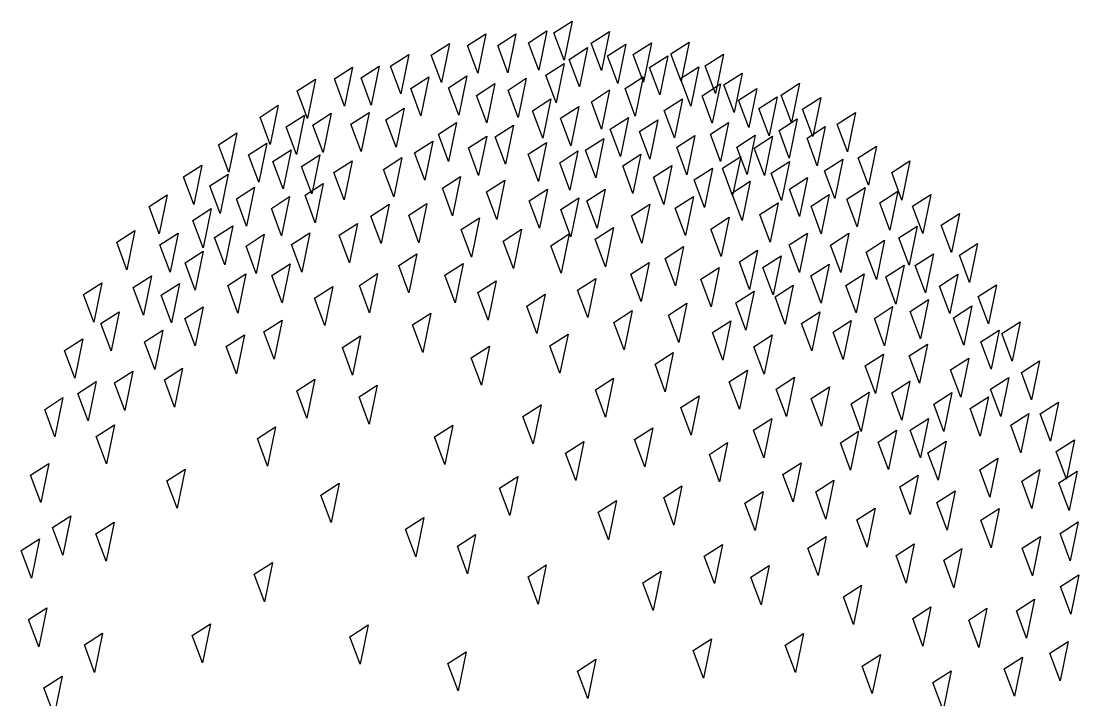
# Model space of a CAD drawing. Header units: inches. Extents: x -7543 to -822, y 102837 to 190349.
# Drawn here: x -837.375953 to -837.371227, y 102837.030159 to 102837.033191 of the extents above; entities that cross this region are included whole.
import ezdxf

# ---------------------------------------------------------------- set-up
doc = ezdxf.new("R2010")
doc.units = ezdxf.units.IN
doc.header["$MEASUREMENT"] = 0
doc.layers.add('BİTKİ', color=96, linetype='Continuous', lineweight=25)

msp = doc.modelspace()

# ---------------------------------------------------------------- linework, layer by layer
at = {"layer": 'BİTKİ', "color": 222}
for p, q in [((-837.3735729936465, 102837.0331390406), (-837.373491457792, 102837.0331914732)), ((-837.3733592812816, 102837.032708988), (-837.3734049788095, 102837.0328316235)), ((-837.3730796296543, 102837.0327925215), (-837.3729980937999, 102837.032844954)), ((-837.3729980937999, 102837.032844954), (-837.3730339321264, 102837.032669886)), ((-837.3726571104962, 102837.0328015794), (-837.3725755746418, 102837.0328540119)), ((-837.3735429167397, 102837.0327572472), (-837.3734613808851, 102837.0328096798)), ((-837.3734613808851, 102837.0328096798), (-837.3734972192117, 102837.0326346117)), ((-837.3730339321264, 102837.032669886), (-837.3730796296543, 102837.0327925215)), ((-837.374007193151, 102837.0327388467), (-837.3740430314762, 102837.0325637786)), ((-837.3734972192117, 102837.0326346117), (-837.3735429167397, 102837.0327572472)), ((-837.3733208721087, 102837.032709019), (-837.3732393362543, 102837.0327614515)), ((-837.3732393362543, 102837.0327614515), (-837.3732751745794, 102837.0325863835)), ((-837.3731894658289, 102837.032698013), (-837.373107929976, 102837.0327504455)), ((-837.373107929976, 102837.0327504455), (-837.373143768301, 102837.0325753775)), ((-837.373752692331, 102837.0327274078), (-837.373788530656, 102837.0325523397)), ((-837.3732751745794, 102837.0325863835), (-837.3733208721087, 102837.032709019)), ((-837.3741138627827, 102837.0326559253), (-837.3741497011092, 102837.0324808573)), ((-837.3740430314762, 102837.0325637786), (-837.3740887290055, 102837.0326864141)), ((-837.3738728188944, 102837.0326772197), (-837.3739086572194, 102837.0325021517)), ((-837.373788530656, 102837.0325523397), (-837.3738342281839, 102837.0326749752)), ((-837.3736058504671, 102837.0326499212), (-837.3736416887923, 102837.0324748532)), ((-837.3734307082832, 102837.0326145106), (-837.3733491724288, 102837.0326669431)), ((-837.3733491724288, 102837.0326669431), (-837.3733850107553, 102837.0324918751)), ((-837.3730238232737, 102837.032627841), (-837.3729422874208, 102837.0326802736)), ((-837.3729422874208, 102837.0326802736), (-837.3729781257458, 102837.0325052055)), ((-837.3728277202085, 102837.0325637222), (-837.3728734177379, 102837.0326863577)), ((-837.3727546776297, 102837.0326290033), (-837.3726731417753, 102837.0326814358)), ((-837.3741497011092, 102837.0324808573), (-837.3741953986371, 102837.0326034928)), ((-837.3739086572194, 102837.0325021517), (-837.3739543547488, 102837.0326247872)), ((-837.3734651431246, 102837.0326114685), (-837.3735009814498, 102837.0324364004)), ((-837.3733850107553, 102837.0324918751), (-837.3734307082832, 102837.0326145106)), ((-837.373265065728, 102837.0325443386), (-837.3731835298736, 102837.0325967711)), ((-837.3731835298736, 102837.0325967711), (-837.3732193682001, 102837.0324217031)), ((-837.3729781257458, 102837.0325052055), (-837.3730238232737, 102837.032627841)), ((-837.3727089801018, 102837.0325063678), (-837.3727546776297, 102837.0326290033)), ((-837.3747819958572, 102837.0324419599), (-837.3748276933866, 102837.0325645954)), ((-837.3742518007143, 102837.0325815491), (-837.3742876390394, 102837.032406481)), ((-837.3735009814498, 102837.0324364004), (-837.3735466789791, 102837.032559036)), ((-837.3728196561976, 102837.0325346885), (-837.3727381203432, 102837.0325871211)), ((-837.3746537561217, 102837.0324193668), (-837.3746994536497, 102837.0325420023)), ((-837.3745098822363, 102837.0323925012), (-837.3745555797642, 102837.0325151367)), ((-837.3732193682001, 102837.0324217031), (-837.373265065728, 102837.0325443386)), ((-837.3731275249285, 102837.0324942987), (-837.3730459890741, 102837.0325467313)), ((-837.3730459890741, 102837.0325467313), (-837.3730818274005, 102837.0323716632)), ((-837.3729460496587, 102837.0324820623), (-837.3728645138043, 102837.0325344948)), ((-837.3728645138043, 102837.0325344948), (-837.3729003521307, 102837.0323594268)), ((-837.3727739586684, 102837.032412053), (-837.3728196561976, 102837.0325346885)), ((-837.3746842166316, 102837.0324133137), (-837.3746026807772, 102837.0324657462)), ((-837.3746026807772, 102837.0324657462), (-837.3746385191023, 102837.0322906782)), ((-837.3740707225751, 102837.0324448965), (-837.3739891867207, 102837.032497329)), ((-837.3739891867207, 102837.032497329), (-837.3740250250457, 102837.032322261)), ((-837.3738736131554, 102837.0324283875), (-837.3737920773024, 102837.03248082)), ((-837.3729003521307, 102837.0323594268), (-837.3729460496587, 102837.0324820623)), ((-837.3727772405606, 102837.0324234774), (-837.3726957047062, 102837.0324759099)), ((-837.3726957047062, 102837.0324759099), (-837.3727315430327, 102837.0323008419)), ((-837.3748346221688, 102837.032354797), (-837.3747530863144, 102837.0324072295)), ((-837.3747530863144, 102837.0324072295), (-837.3747889246395, 102837.0322321615)), ((-837.3746385191023, 102837.0322906782), (-837.3746842166316, 102837.0324133137)), ((-837.3740250250457, 102837.032322261), (-837.3740707225751, 102837.0324448965)), ((-837.3738279156275, 102837.032305752), (-837.3738736131554, 102837.0324283875)), ((-837.373682836823, 102837.0323887043), (-837.3736013009686, 102837.0324411368)), ((-837.3736013009686, 102837.0324411368), (-837.3736371392936, 102837.0322660688)), ((-837.3734251694585, 102837.0323888525), (-837.3733436336056, 102837.0324412851)), ((-837.373030950622, 102837.0323558346), (-837.3729494147676, 102837.0324082671)), ((-837.3729494147676, 102837.0324082671), (-837.3729852530927, 102837.0322331991)), ((-837.3727315430327, 102837.0323008419), (-837.3727772405606, 102837.0324234774)), ((-837.3743903343395, 102837.0323205486), (-837.3743087984866, 102837.0323729811)), ((-837.3743087984866, 102837.0323729811), (-837.3743446368117, 102837.0321979131)), ((-837.3742213266769, 102837.0323241718), (-837.3741397908225, 102837.0323766043)), ((-837.3741397908225, 102837.0323766043), (-837.3741756291475, 102837.0322015363)), ((-837.3736371392936, 102837.0322660688), (-837.373682836823, 102837.0323887043)), ((-837.3735421294805, 102837.0323502516), (-837.3734605936261, 102837.0324026841)), ((-837.3734605936261, 102837.0324026841), (-837.3734964319511, 102837.0322276161)), ((-837.3733794719307, 102837.032266217), (-837.3734251694585, 102837.0323888525)), ((-837.3732250920633, 102837.0323217226), (-837.3731435562089, 102837.0323741551)), ((-837.3731435562089, 102837.0323741551), (-837.373179394534, 102837.0321990871)), ((-837.3747889246395, 102837.0322321615), (-837.3748346221688, 102837.032354797)), ((-837.3741756291475, 102837.0322015363), (-837.3742213266769, 102837.0323241718)), ((-837.3739868144389, 102837.0322600839), (-837.3739052785845, 102837.0323125164)), ((-837.3734964319511, 102837.0322276161), (-837.3735421294805, 102837.0323502516)), ((-837.373179394534, 102837.0321990871), (-837.3732250920633, 102837.0323217226)), ((-837.3729852530927, 102837.0322331991), (-837.373030950622, 102837.0323558346)), ((-837.3745314388141, 102837.0322345852), (-837.3744499029597, 102837.0322870177)), ((-837.3744499029597, 102837.0322870177), (-837.3744857412847, 102837.0321119497)), ((-837.3733881637708, 102837.0322168575), (-837.3733066279163, 102837.0322692901)), ((-837.3746628450924, 102837.0322455912), (-837.3746986834175, 102837.0320705231)), ((-837.3744857412847, 102837.0321119497), (-837.3745314388141, 102837.0322345852)), ((-837.3737992046493, 102837.0322088136), (-837.3737176687949, 102837.0322612461)), ((-837.3735864610811, 102837.0321880321), (-837.3735049252267, 102837.0322404646)), ((-837.3746986834175, 102837.0320705231), (-837.3747443809468, 102837.0321931586)), ((-837.3748324484516, 102837.0320553438), (-837.3747509125972, 102837.0321077764)), ((-837.3747509125972, 102837.0321077764), (-837.3747867509237, 102837.0319327083)), ((-837.3742201593142, 102837.0319771087), (-837.374265856842, 102837.0320997442)), ((-837.3750297564359, 102837.0320096447), (-837.3749482205815, 102837.0320620773)), ((-837.3749482205815, 102837.0320620773), (-837.3749840589079, 102837.0318870092)), ((-837.3747867509237, 102837.0319327083), (-837.3748324484516, 102837.0320553438)), ((-837.3744413961565, 102837.0320107388), (-837.3743598603036, 102837.0320631713)), ((-837.3743598603036, 102837.0320631713), (-837.3743956986286, 102837.0318881033)), ((-837.3749840589079, 102837.0318870092), (-837.3750297564359, 102837.0320096447)), ((-837.3746418706837, 102837.0319534526), (-837.3745603348307, 102837.0320058851)), ((-837.3745603348307, 102837.0320058851), (-837.3745961731559, 102837.0318308171)), ((-837.3743956986286, 102837.0318881033), (-837.3744413961565, 102837.0320107388)), ((-837.3745961731559, 102837.0318308171), (-837.3746418706837, 102837.0319534526)), ((-837.3752211284648, 102837.0318627037), (-837.3751395926118, 102837.0319151363)), ((-837.3751395926118, 102837.0319151363), (-837.3751754309369, 102837.0317400683)), ((-837.3724661461007, 102837.0318403624), (-837.3723846102463, 102837.031892795)), ((-837.3723846102463, 102837.031892795), (-837.3724204485713, 102837.0317177269)), ((-837.3751754309369, 102837.0317400683), (-837.3752211284648, 102837.0318627037)), ((-837.3748676775541, 102837.0318034695), (-837.3747861417011, 102837.0318559021)), ((-837.3747861417011, 102837.0318559021), (-837.3748219800261, 102837.031680834)), ((-837.3724204485713, 102837.0317177269), (-837.3724661461007, 102837.0318403624)), ((-837.3723254387581, 102837.0318019097), (-837.3722439029037, 102837.0318543422)), ((-837.3722439029037, 102837.0318543422), (-837.3722797412288, 102837.0316792742)), ((-837.3748219800261, 102837.031680834), (-837.3748676775541, 102837.0318034695)), ((-837.3722797412288, 102837.0316792742), (-837.3723254387581, 102837.0318019097)), ((-837.3750368837827, 102837.0317376383), (-837.3749553479297, 102837.0317900708)), ((-837.3749553479297, 102837.0317900708), (-837.3749911862549, 102837.0316150028)), ((-837.3744358573333, 102837.0317850807), (-837.3744716956584, 102837.0316100127)), ((-837.3749911862549, 102837.0316150028), (-837.3750368837827, 102837.0317376383)), ((-837.3744716956584, 102837.0316100127), (-837.3745173931862, 102837.0317326482)), ((-837.3744429846802, 102837.0315130743), (-837.3743614488258, 102837.0315655068)), ((-837.3743614488258, 102837.0315655068), (-837.3743972871508, 102837.0313904388)), ((-837.3724982086603, 102837.0316000752), (-837.3725340469854, 102837.0314250072)), ((-837.3724234030221, 102837.0315049174), (-837.3723418671677, 102837.03155735)), ((-837.3723418671677, 102837.03155735), (-837.3723777054929, 102837.0313822819)), ((-837.375847292194, 102837.0314568586), (-837.3757657563409, 102837.0315092911)), ((-837.3757657563409, 102837.0315092911), (-837.375801594666, 102837.0313342231)), ((-837.3756532339692, 102837.031405751), (-837.3756989314985, 102837.0315283865)), ((-837.3746757338589, 102837.0314167233), (-837.3747214313883, 102837.0315393588)), ((-837.3743972871508, 102837.0313904388), (-837.3744429846802, 102837.0315130743)), ((-837.3723777054929, 102837.0313822819), (-837.3724234030221, 102837.0315049174)), ((-837.3721993967674, 102837.0313584584), (-837.3722450942954, 102837.0314810939)), ((-837.375617134391, 102837.0313358492), (-837.3755355985365, 102837.0313882817)), ((-837.3755355985365, 102837.0313882817), (-837.3755714368616, 102837.0312132137)), ((-837.3748973678332, 102837.0313259372), (-837.3748158319788, 102837.0313783697)), ((-837.3748158319788, 102837.0313783697), (-837.374851670304, 102837.0312033017)), ((-837.3755714368616, 102837.0312132137), (-837.375617134391, 102837.0313358492)), ((-837.374851670304, 102837.0312033017), (-837.3748973678332, 102837.0313259372)), ((-837.372292592439, 102837.0313072873), (-837.3722110565845, 102837.0313597198)), ((-837.3722110565845, 102837.0313597198), (-837.372246894911, 102837.0311846518)), ((-837.3721235847763, 102837.0313109104), (-837.3720420489218, 102837.031363343)), ((-837.3720420489218, 102837.031363343), (-837.372077887247, 102837.031188275)), ((-837.3719348041217, 102837.031240491), (-837.371980501651, 102837.0313631265)), ((-837.372246894911, 102837.0311846518), (-837.372292592439, 102837.0313072873)), ((-837.372077887247, 102837.031188275), (-837.3721235847763, 102837.0313109104)), ((-837.3759108216179, 102837.0311629084), (-837.3758292857635, 102837.0312153409)), ((-837.3753016819951, 102837.0311375697), (-837.3752201461407, 102837.0311900022)), ((-837.3752201461407, 102837.0311900022), (-837.3752559844671, 102837.0310149342)), ((-837.3725496676078, 102837.0311658493), (-837.3724681317534, 102837.0312182818)), ((-837.3724681317534, 102837.0312182818), (-837.3725039700785, 102837.0310432138)), ((-837.3758651240887, 102837.0310402729), (-837.3759108216179, 102837.0311629084)), ((-837.3752559844671, 102837.0310149342), (-837.3753016819951, 102837.0311375697)), ((-837.3725039700785, 102837.0310432138), (-837.3725496676078, 102837.0311658493)), ((-837.3724028257441, 102837.0310883627), (-837.372321289891, 102837.0311407952)), ((-837.372321289891, 102837.0311407952), (-837.3723571282161, 102837.0309657272)), ((-837.3720272090344, 102837.0311102382), (-837.37194567318, 102837.0311626708)), ((-837.37194567318, 102837.0311626708), (-837.371981511505, 102837.0309876027)), ((-837.3746133823004, 102837.0310739947), (-837.374531846446, 102837.0311264272)), ((-837.374531846446, 102837.0311264272), (-837.3745676847725, 102837.0309513592)), ((-837.3723571282161, 102837.0309657272), (-837.3724028257441, 102837.0310883627)), ((-837.371981511505, 102837.0309876027), (-837.3720272090344, 102837.0311102382)), ((-837.3745676847725, 102837.0309513592), (-837.3746133823004, 102837.0310739947)), ((-837.3722185810634, 102837.0309632972), (-837.372137045209, 102837.0310157298)), ((-837.372137045209, 102837.0310157298), (-837.3721728835341, 102837.0308406617)), ((-837.3758124672239, 102837.0309284888), (-837.3757309313709, 102837.0309809214)), ((-837.3757309313709, 102837.0309809214), (-837.3757667696959, 102837.0308058533)), ((-837.3756185243485, 102837.0309003928), (-837.3755369884941, 102837.0309528253)), ((-837.3755369884941, 102837.0309528253), (-837.3755728268192, 102837.0307777573)), ((-837.3721728835341, 102837.0308406617), (-837.3722185810634, 102837.0309632972)), ((-837.3757667696959, 102837.0308058533), (-837.3758124672239, 102837.0309284888)), ((-837.3755728268192, 102837.0307777573), (-837.3756185243485, 102837.0309003928)), ((-837.3728198060788, 102837.0308536467), (-837.3728556444039, 102837.0306785787)), ((-837.372438054848, 102837.0308364884), (-837.3723565189936, 102837.030888921)), ((-837.3723565189936, 102837.030888921), (-837.3723923573186, 102837.0307138529)), ((-837.37204383601, 102837.0308034705), (-837.3719623001556, 102837.030855903)), ((-837.3719623001556, 102837.030855903), (-837.3719981384806, 102837.030680835)), ((-837.375906884843, 102837.0307030163), (-837.3759525823723, 102837.0308256518)), ((-837.37395815152, 102837.0307225226), (-837.3740038490479, 102837.0308451582)), ((-837.3728556444039, 102837.0306785787), (-837.3729013419332, 102837.0308012142)), ((-837.3723923573186, 102837.0307138529), (-837.372438054848, 102837.0308364884)), ((-837.3719981384806, 102837.030680835), (-837.37204383601, 102837.0308034705)), ((-837.3749118210931, 102837.0307197162), (-837.3748302852387, 102837.0307721488)), ((-837.3748302852387, 102837.0307721488), (-837.3748661235637, 102837.0305970807)), ((-837.3736881980874, 102837.0307090867), (-837.373606662233, 102837.0307615192)), ((-837.3726919634726, 102837.0307066375), (-837.3726104276195, 102837.0307590701)), ((-837.3726104276195, 102837.0307590701), (-837.3726462659446, 102837.030584002)), ((-837.3748661235637, 102837.0305970807), (-837.3749118210931, 102837.0307197162)), ((-837.3731750405768, 102837.0306809224), (-837.3730935047224, 102837.0307333549)), ((-837.3730935047224, 102837.0307333549), (-837.3731293430475, 102837.0305582869)), ((-837.3726462659446, 102837.030584002), (-837.3726919634726, 102837.0307066375)), ((-837.3731293430475, 102837.0305582869), (-837.3731750405768, 102837.0306809224)), ((-837.3721976066547, 102837.0306711586), (-837.3722334449798, 102837.0304960906)), ((-837.3722334449798, 102837.0304960906), (-837.3722791425091, 102837.0306187261)), ((-837.3759191403565, 102837.0305176536), (-837.3758376045035, 102837.0305700861)), ((-837.3758376045035, 102837.0305700861), (-837.3758734428286, 102837.0303950181)), ((-837.3758734428286, 102837.0303950181), (-837.3759191403565, 102837.0305176536)), ((-837.3751880940839, 102837.0304465475), (-837.3751065582295, 102837.0304989801)), ((-837.3751065582295, 102837.0304989801), (-837.3751423965546, 102837.0303239121)), ((-837.3756701818621, 102837.0304039587), (-837.3755886460076, 102837.0304563913)), ((-837.3755886460076, 102837.0304563913), (-837.3756244843328, 102837.0302813233)), ((-837.3751423965546, 102837.0303239121), (-837.3751880940839, 102837.0304465475)), ((-837.3729496343378, 102837.0303785753), (-837.3728680984834, 102837.0304310079)), ((-837.3728680984834, 102837.0304310079), (-837.3729039368086, 102837.0302559399)), ((-837.3725395827854, 102837.0304034929), (-837.372458046931, 102837.0304559255)), ((-837.372458046931, 102837.0304559255), (-837.3724938852575, 102837.0302808574)), ((-837.3756244843328, 102837.0302813233), (-837.3756701818621, 102837.0304039587)), ((-837.3729039368086, 102837.0302559399), (-837.3729496343378, 102837.0303785753)), ((-837.3724938852575, 102837.0302808574), (-837.3725395827854, 102837.0304034929)), ((-837.3734673448481, 102837.0302876101), (-837.3733858089937, 102837.0303400426)), ((-837.3733858089937, 102837.0303400426), (-837.3734216473188, 102837.0301649746)), ((-837.3721956315034, 102837.0303094974), (-837.372114095649, 102837.0303619299)), ((-837.372114095649, 102837.0303619299), (-837.3721499339755, 102837.0301868619)), ((-837.3734216473188, 102837.0301649746), (-837.3734673448481, 102837.0302876101)), ((-837.3721499339755, 102837.0301868619), (-837.3721956315034, 102837.0303094974)), ((-837.3718340844491, 102837.0301129985), (-837.371879781977, 102837.030235634))]:
    msp.add_line(p, q, dxfattribs=at)
at = {"layer": 'BİTKİ'}
for p, q in [((-837.373491457792, 102837.0331914732), (-837.3735272961171, 102837.0330164051)), ((-837.3739581099862, 102837.0330824038), (-837.3738765741318, 102837.0331348363)), ((-837.3738765741318, 102837.0331348363), (-837.373912412457, 102837.0329597683)), ((-837.3738235371636, 102837.0330829849), (-837.3737420013092, 102837.0331354175)), ((-837.3737420013092, 102837.0331354175), (-837.3737778396356, 102837.0329603494)), ((-837.3736857977995, 102837.0330951532), (-837.373604261945, 102837.0331475857)), ((-837.373604261945, 102837.0331475857), (-837.3736401002701, 102837.0329725177)), ((-837.3735272961171, 102837.0330164051), (-837.3735729936465, 102837.0331390406)), ((-837.3734062293888, 102837.033093467), (-837.3733246935344, 102837.0331458996)), ((-837.3733246935344, 102837.0331458996), (-837.3733605318595, 102837.0329708315)), ((-837.3741209831292, 102837.0330397468), (-837.3740394472748, 102837.0330921793)), ((-837.3740394472748, 102837.0330921793), (-837.3740752855998, 102837.0329171113)), ((-837.373912412457, 102837.0329597683), (-837.3739581099862, 102837.0330824038)), ((-837.3737778396356, 102837.0329603494), (-837.3738235371636, 102837.0330829849)), ((-837.3736401002701, 102837.0329725177), (-837.3736857977995, 102837.0330951532)), ((-837.3735045210942, 102837.0330207086), (-837.3734229852398, 102837.0330731412)), ((-837.3734229852398, 102837.0330731412), (-837.3734588235664, 102837.0328980731)), ((-837.3733605318595, 102837.0329708315), (-837.3734062293888, 102837.033093467)), ((-837.3733323468887, 102837.0330359189), (-837.3732508110343, 102837.0330883515)), ((-837.3732508110343, 102837.0330883515), (-837.3732866493593, 102837.0329132834)), ((-837.3732186195978, 102837.0330421967), (-837.3731370837434, 102837.0330946293)), ((-837.3731370837434, 102837.0330946293), (-837.3731729220699, 102837.0329195612)), ((-837.3730496119351, 102837.0330458199), (-837.3729680760807, 102837.0330982525)), ((-837.3729680760807, 102837.0330982525), (-837.3730039144059, 102837.0329231844)), ((-837.3743026569634, 102837.0329897752), (-837.374221121109, 102837.0330422077)), ((-837.374221121109, 102837.0330422077), (-837.3742569594355, 102837.0328671397)), ((-837.3740752855998, 102837.0329171113), (-837.3741209831292, 102837.0330397468)), ((-837.3734588235664, 102837.0328980731), (-837.3735045210942, 102837.0330207086)), ((-837.3732866493593, 102837.0329132834), (-837.3733323468887, 102837.0330359189)), ((-837.3731729220699, 102837.0329195612), (-837.3732186195978, 102837.0330421967)), ((-837.3731447370977, 102837.0329846486), (-837.3730632012432, 102837.0330370812)), ((-837.3730632012432, 102837.0330370812), (-837.3730990395698, 102837.0328620131)), ((-837.3730039144059, 102837.0329231844), (-837.3730496119351, 102837.0330458199)), ((-837.3728964369856, 102837.0329915076), (-837.3728149011312, 102837.0330439401)), ((-837.3728149011312, 102837.0330439401), (-837.3728507394577, 102837.0328688721)), ((-837.3745532004818, 102837.0329337195), (-837.3744716646274, 102837.032986152)), ((-837.3744716646274, 102837.032986152), (-837.3745075029526, 102837.032811084)), ((-837.3744342618078, 102837.0329385731), (-837.3743527259547, 102837.0329910056)), ((-837.3743527259547, 102837.0329910056), (-837.3743885642798, 102837.0328159376)), ((-837.3742569594355, 102837.0328671397), (-837.3743026569634, 102837.0329897752)), ((-837.373608024183, 102837.0329493744), (-837.3735264883301, 102837.033001807)), ((-837.3735264883301, 102837.033001807), (-837.373562326655, 102837.0328267389)), ((-837.3730990395698, 102837.0328620131), (-837.3731447370977, 102837.0329846486)), ((-837.3730071962981, 102837.0329346088), (-837.3729256604437, 102837.0329870413)), ((-837.3729256604437, 102837.0329870413), (-837.3729614987702, 102837.0328119733)), ((-837.3728507394577, 102837.0328688721), (-837.3728964369856, 102837.0329915076)), ((-837.3747192401677, 102837.0328794753), (-837.3746377043133, 102837.0329319079)), ((-837.3746377043133, 102837.0329319079), (-837.3746735426383, 102837.0327568398)), ((-837.3745075029526, 102837.032811084), (-837.3745532004818, 102837.0329337195)), ((-837.3743885642798, 102837.0328159376), (-837.3744342618078, 102837.0329385731)), ((-837.3742122171768, 102837.0328903449), (-837.3741306813224, 102837.0329427774)), ((-837.3741306813224, 102837.0329427774), (-837.374166519649, 102837.0327677094)), ((-837.3740432095142, 102837.032893968), (-837.3739616736598, 102837.0329464006)), ((-837.3739616736598, 102837.0329464006), (-837.3739975119848, 102837.0327713325)), ((-837.3737772304116, 102837.0328835432), (-837.3736956945587, 102837.0329359757)), ((-837.3736956945587, 102837.0329359757), (-837.3737315328838, 102837.0327609077)), ((-837.373562326655, 102837.0328267389), (-837.373608024183, 102837.0329493744)), ((-837.3732545732722, 102837.0328901402), (-837.3731730374193, 102837.0329425727)), ((-837.3731730374193, 102837.0329425727), (-837.3732088757444, 102837.0327675047)), ((-837.3729614987702, 102837.0328119733), (-837.3730071962981, 102837.0329346088)), ((-837.3728132534227, 102837.0329065127), (-837.3727317175683, 102837.0329589452)), ((-837.3727317175683, 102837.0329589452), (-837.3727675558935, 102837.0327838772)), ((-837.3746735426383, 102837.0327568398), (-837.3747192401677, 102837.0328794753)), ((-837.374166519649, 102837.0327677094), (-837.3742122171768, 102837.0328903449)), ((-837.3739975119848, 102837.0327713325), (-837.3740432095142, 102837.032893968)), ((-837.3739181363202, 102837.0328597878), (-837.3738366004657, 102837.0329122204)), ((-837.3738366004657, 102837.0329122204), (-837.3738724387908, 102837.0327371523)), ((-837.3737315328838, 102837.0327609077), (-837.3737772304116, 102837.0328835432)), ((-837.3734049788095, 102837.0328316235), (-837.3733234429551, 102837.0328840561)), ((-837.3733234429551, 102837.0328840561), (-837.3733592812816, 102837.032708988)), ((-837.3732088757444, 102837.0327675047), (-837.3732545732722, 102837.0328901402)), ((-837.3729104234257, 102837.0328583527), (-837.3728288875712, 102837.0329107852)), ((-837.3728288875712, 102837.0329107852), (-837.3728647258963, 102837.0327357172)), ((-837.3727675558935, 102837.0327838772), (-837.3728132534227, 102837.0329065127)), ((-837.3727477488488, 102837.0328388016), (-837.3726662129944, 102837.0328912342)), ((-837.3726662129944, 102837.0328912342), (-837.3727020513195, 102837.0327161662)), ((-837.3725567739504, 102837.0328613265), (-837.372475238096, 102837.0329137591)), ((-837.372475238096, 102837.0329137591), (-837.372511076421, 102837.032738691)), ((-837.3738724387908, 102837.0327371523), (-837.3739181363202, 102837.0328597878)), ((-837.3736679899337, 102837.0327914274), (-837.3735864540793, 102837.03284386)), ((-837.3735864540793, 102837.03284386), (-837.3736222924043, 102837.0326687919)), ((-837.3728647258963, 102837.0327357172), (-837.3729104234257, 102837.0328583527)), ((-837.3727020513195, 102837.0327161662), (-837.3727477488488, 102837.0328388016)), ((-837.3725755746418, 102837.0328540119), (-837.3726114129669, 102837.0326789439)), ((-837.372511076421, 102837.032738691), (-837.3725567739504, 102837.0328613265)), ((-837.372462045917, 102837.0327980817), (-837.3723805100625, 102837.0328505142)), ((-837.3723805100625, 102837.0328505142), (-837.372416348389, 102837.0326754462)), ((-837.3748854784179, 102837.0327630231), (-837.3748039425635, 102837.0328154557)), ((-837.3748039425635, 102837.0328154557), (-837.37483978089, 102837.0326403876)), ((-837.3743232412435, 102837.032750502), (-837.3742417053891, 102837.0328029346)), ((-837.3742417053891, 102837.0328029346), (-837.3742775437141, 102837.0326278665)), ((-837.3736222924043, 102837.0326687919), (-837.3736679899337, 102837.0327914274)), ((-837.3726114129669, 102837.0326789439), (-837.3726571104962, 102837.0328015794)), ((-837.372416348389, 102837.0326754462), (-837.372462045917, 102837.0327980817)), ((-837.37483978089, 102837.0326403876), (-837.3748854784179, 102837.0327630231)), ((-837.3747687831502, 102837.03271868), (-837.3746872472972, 102837.0327711125)), ((-837.3746872472972, 102837.0327711125), (-837.3747230856222, 102837.0325960445)), ((-837.3746487889632, 102837.032727396), (-837.3745672531088, 102837.0327798286)), ((-837.3745672531088, 102837.0327798286), (-837.3746030914352, 102837.0326047605)), ((-837.3744797813005, 102837.0327310192), (-837.3743982454461, 102837.0327834517)), ((-837.3743982454461, 102837.0327834517), (-837.3744340837711, 102837.0326083837)), ((-837.3742775437141, 102837.0326278665), (-837.3743232412435, 102837.032750502)), ((-837.3740887290055, 102837.0326864141), (-837.374007193151, 102837.0327388467)), ((-837.3728734177379, 102837.0326863577), (-837.3727918818835, 102837.0327387902)), ((-837.3727918818835, 102837.0327387902), (-837.3728277202085, 102837.0325637222)), ((-837.3725666707096, 102837.0327021491), (-837.3724851348552, 102837.0327545816)), ((-837.3724851348552, 102837.0327545816), (-837.3725209731804, 102837.0325795136)), ((-837.3723068261284, 102837.0327307581), (-837.372225290274, 102837.0327831906)), ((-837.372225290274, 102837.0327831906), (-837.3722611285991, 102837.0326081226)), ((-837.3750705173611, 102837.0326392564), (-837.3749889815067, 102837.0326916889)), ((-837.3749889815067, 102837.0326916889), (-837.3750248198332, 102837.0325166209)), ((-837.3747230856222, 102837.0325960445), (-837.3747687831502, 102837.03271868)), ((-837.3746030914352, 102837.0326047605), (-837.3746487889632, 102837.032727396)), ((-837.3744340837711, 102837.0326083837), (-837.3744797813005, 102837.0327310192)), ((-837.3738342281839, 102837.0326749752), (-837.373752692331, 102837.0327274078)), ((-837.373143768301, 102837.0325753775), (-837.3731894658289, 102837.032698013)), ((-837.3725209731804, 102837.0325795136), (-837.3725666707096, 102837.0327021491)), ((-837.3724415975156, 102837.0326679689), (-837.3723600616612, 102837.0327204014)), ((-837.3723600616612, 102837.0327204014), (-837.3723958999864, 102837.0325453334)), ((-837.3722611285991, 102837.0326081226), (-837.3723068261284, 102837.0327307581)), ((-837.3749371324305, 102837.0325945031), (-837.3748555965761, 102837.0326469356)), ((-837.3748555965761, 102837.0326469356), (-837.3748914349012, 102837.0324718676)), ((-837.3741953986371, 102837.0326034928), (-837.3741138627827, 102837.0326559253)), ((-837.3739543547488, 102837.0326247872), (-837.3738728188944, 102837.0326772197)), ((-837.3736873863215, 102837.0325974887), (-837.3736058504671, 102837.0326499212)), ((-837.3726731417753, 102837.0326814358), (-837.3727089801018, 102837.0325063678)), ((-837.3726774962104, 102837.0326245143), (-837.372595960356, 102837.0326769468)), ((-837.372595960356, 102837.0326769468), (-837.372631798681, 102837.0325018788)), ((-837.3723958999864, 102837.0325453334), (-837.3724415975156, 102837.0326679689)), ((-837.3750248198332, 102837.0325166209), (-837.3750705173611, 102837.0326392564)), ((-837.3748276933866, 102837.0325645954), (-837.3747461575321, 102837.0326170279)), ((-837.3747461575321, 102837.0326170279), (-837.3747819958572, 102837.0324419599)), ((-837.3736416887923, 102837.0324748532), (-837.3736873863215, 102837.0325974887)), ((-837.3735466789791, 102837.032559036), (-837.3734651431246, 102837.0326114685)), ((-837.372631798681, 102837.0325018788), (-837.3726774962104, 102837.0326245143)), ((-837.3722134183635, 102837.0325807068), (-837.3721318825105, 102837.0326331393)), ((-837.3721318825105, 102837.0326331393), (-837.3721677208355, 102837.0324580713)), ((-837.3752274545487, 102837.0324953574), (-837.3751459186957, 102837.03254779)), ((-837.3751459186957, 102837.03254779), (-837.3751817570208, 102837.0323727219)), ((-837.3748914349012, 102837.0324718676), (-837.3749371324305, 102837.0325945031)), ((-837.3746994536497, 102837.0325420023), (-837.3746179177951, 102837.0325944349)), ((-837.3746179177951, 102837.0325944349), (-837.3746537561217, 102837.0324193668)), ((-837.3745555797642, 102837.0325151367), (-837.3744740439098, 102837.0325675692)), ((-837.3744740439098, 102837.0325675692), (-837.3745098822363, 102837.0323925012)), ((-837.3743333365672, 102837.0325291165), (-837.3742518007143, 102837.0325815491)), ((-837.3727381203432, 102837.0325871211), (-837.3727739586684, 102837.032412053)), ((-837.3726017012461, 102837.0325124828), (-837.3725201653917, 102837.0325649154)), ((-837.3725201653917, 102837.0325649154), (-837.3725560037183, 102837.0323898473)), ((-837.3723638239006, 102837.0325221901), (-837.3722822880462, 102837.0325746227)), ((-837.3722822880462, 102837.0325746227), (-837.3723181263713, 102837.0323995546)), ((-837.3721677208355, 102837.0324580713), (-837.3722134183635, 102837.0325807068)), ((-837.3720634099582, 102837.0325148073), (-837.3719818741038, 102837.0325672399)), ((-837.3719818741038, 102837.0325672399), (-837.3720177124289, 102837.0323921718)), ((-837.3751097037681, 102837.0324548767), (-837.3750281679137, 102837.0325073092)), ((-837.3750281679137, 102837.0325073092), (-837.3750640062387, 102837.0323322412)), ((-837.3742876390394, 102837.032406481), (-837.3743333365672, 102837.0325291165)), ((-837.3725560037183, 102837.0323898473), (-837.3726017012461, 102837.0325124828)), ((-837.3723181263713, 102837.0323995546), (-837.3723638239006, 102837.0325221901)), ((-837.3720177124289, 102837.0323921718), (-837.3720634099582, 102837.0325148073)), ((-837.3751817570208, 102837.0323727219), (-837.3752274545487, 102837.0324953574)), ((-837.3750640062387, 102837.0323322412), (-837.3751097037681, 102837.0324548767)), ((-837.3737920773024, 102837.03248082), (-837.3738279156275, 102837.032305752)), ((-837.3730818274005, 102837.0323716632), (-837.3731275249285, 102837.0324942987)), ((-837.3725205625237, 102837.0324404993), (-837.3724390266693, 102837.0324929318)), ((-837.3724390266693, 102837.0324929318), (-837.3724748649944, 102837.0323178638)), ((-837.3753812251948, 102837.0323630456), (-837.3752996893404, 102837.0324154782)), ((-837.3752996893404, 102837.0324154782), (-837.3753355276655, 102837.0322404101)), ((-837.3749909636599, 102837.0323975223), (-837.3749094278055, 102837.0324499548)), ((-837.3749094278055, 102837.0324499548), (-837.3749452661306, 102837.0322748868)), ((-837.3733436336056, 102837.0324412851), (-837.3733794719307, 102837.032266217)), ((-837.3724748649944, 102837.0323178638), (-837.3725205625237, 102837.0324404993)), ((-837.3724237896498, 102837.0323642432), (-837.3723422537969, 102837.0324166757)), ((-837.3723422537969, 102837.0324166757), (-837.372378092122, 102837.0322416077)), ((-837.3722640830499, 102837.0323953131), (-837.3721825471969, 102837.0324477456)), ((-837.3721825471969, 102837.0324477456), (-837.372218385522, 102837.0322726776)), ((-837.3721170426215, 102837.0323800346), (-837.3720355067671, 102837.0324324671)), ((-837.3720355067671, 102837.0324324671), (-837.3720713450937, 102837.0322573991)), ((-837.3719700021933, 102837.0323647561), (-837.3718884663389, 102837.0324171886)), ((-837.3718884663389, 102837.0324171886), (-837.3719243046654, 102837.0322421206)), ((-837.3753355276655, 102837.0322404101), (-837.3753812251948, 102837.0323630456)), ((-837.3749452661306, 102837.0322748868), (-837.3749909636599, 102837.0323975223)), ((-837.3726523659326, 102837.0323270891), (-837.3725708300782, 102837.0323795217)), ((-837.3725708300782, 102837.0323795217), (-837.3726066684047, 102837.0322044536)), ((-837.372378092122, 102837.0322416077), (-837.3724237896498, 102837.0323642432)), ((-837.372218385522, 102837.0322726776), (-837.3722640830499, 102837.0323953131)), ((-837.3720713450937, 102837.0322573991), (-837.3721170426215, 102837.0323800346)), ((-837.3719243046654, 102837.0322421206), (-837.3719700021933, 102837.0323647561)), ((-837.3751853036672, 102837.0323012022), (-837.3751037678128, 102837.0323536348)), ((-837.3751037678128, 102837.0323536348), (-837.3751396061379, 102837.0321785667)), ((-837.3743446368117, 102837.0321979131), (-837.3743903343395, 102837.0323205486)), ((-837.3739052785845, 102837.0323125164), (-837.3739411169109, 102837.0321374484)), ((-837.3728716411526, 102837.0322624884), (-837.3727901052982, 102837.0323149209)), ((-837.3727901052982, 102837.0323149209), (-837.3728259436233, 102837.0321398529)), ((-837.3726066684047, 102837.0322044536), (-837.3726523659326, 102837.0323270891)), ((-837.3718419610224, 102837.0322799549), (-837.371760425168, 102837.0323323874)), ((-837.371760425168, 102837.0323323874), (-837.3717962634945, 102837.0321573194)), ((-837.3751396061379, 102837.0321785667), (-837.3751853036672, 102837.0323012022)), ((-837.3750885307934, 102837.0322249461), (-837.3750069949403, 102837.0322773787)), ((-837.3750069949403, 102837.0322773787), (-837.3750428332655, 102837.0321023106)), ((-837.3733066279163, 102837.0322692901), (-837.3733424662429, 102837.032094222)), ((-837.3720309572686, 102837.0322236827), (-837.3719494214156, 102837.0322761153)), ((-837.3719494214156, 102837.0322761153), (-837.3719852597407, 102837.0321010472)), ((-837.3717962634945, 102837.0321573194), (-837.3718419610224, 102837.0322799549)), ((-837.3755256947753, 102837.0322032871), (-837.3754441589209, 102837.0322557196)), ((-837.3754441589209, 102837.0322557196), (-837.3754799972475, 102837.0320806516)), ((-837.3753327412261, 102837.0321920646), (-837.3752512053717, 102837.0322444972)), ((-837.3752512053717, 102837.0322444972), (-837.3752870436967, 102837.0320694291)), ((-837.3750428332655, 102837.0321023106), (-837.3750885307934, 102837.0322249461)), ((-837.3749478234508, 102837.0321864934), (-837.3748662875979, 102837.0322389259)), ((-837.3748662875979, 102837.0322389259), (-837.374902125923, 102837.0320638579)), ((-837.3747443809468, 102837.0321931586), (-837.3746628450924, 102837.0322455912)), ((-837.3739411169109, 102837.0321374484), (-837.3739868144389, 102837.0322600839)), ((-837.3737176687949, 102837.0322612461), (-837.37375350712, 102837.0320861781)), ((-837.3735049252267, 102837.0322404646), (-837.3735407635518, 102837.0320653966)), ((-837.3733424662429, 102837.032094222), (-837.3733881637708, 102837.0322168575)), ((-837.3728259436233, 102837.0321398529), (-837.3728716411526, 102837.0322624884)), ((-837.3725213567848, 102837.032191667), (-837.3724398209304, 102837.0322440996)), ((-837.3724398209304, 102837.0322440996), (-837.3724756592554, 102837.0320690315)), ((-837.3723367149721, 102837.0321910177), (-837.3722551791177, 102837.0322434502)), ((-837.3722551791177, 102837.0322434502), (-837.3722910174429, 102837.0320683822)), ((-837.3719852597407, 102837.0321010472), (-837.3720309572686, 102837.0322236827)), ((-837.3754799972475, 102837.0320806516), (-837.3755256947753, 102837.0322032871)), ((-837.3752870436967, 102837.0320694291), (-837.3753327412261, 102837.0321920646)), ((-837.374902125923, 102837.0320638579), (-837.3749478234508, 102837.0321864934)), ((-837.37375350712, 102837.0320861781), (-837.3737992046493, 102837.0322088136)), ((-837.3735407635518, 102837.0320653966), (-837.3735864610811, 102837.0321880321)), ((-837.3730754807872, 102837.032131407), (-837.3729939449328, 102837.0321838395)), ((-837.3729939449328, 102837.0321838395), (-837.3730297832593, 102837.0320087715)), ((-837.3724756592554, 102837.0320690315), (-837.3725213567848, 102837.032191667)), ((-837.3722910174429, 102837.0320683822), (-837.3723367149721, 102837.0321910177)), ((-837.3721772069368, 102837.0321598795), (-837.3720956710823, 102837.0322123121)), ((-837.3720956710823, 102837.0322123121), (-837.3721315094089, 102837.032037244)), ((-837.3717610208645, 102837.0321457633), (-837.3716794850101, 102837.0321981958)), ((-837.3716794850101, 102837.0321981958), (-837.3717153233351, 102837.0320231278)), ((-837.3752203342037, 102837.032111536), (-837.3751387983493, 102837.0321639685)), ((-837.3751387983493, 102837.0321639685), (-837.3751746366759, 102837.0319889005)), ((-837.374265856842, 102837.0320997442), (-837.3741843209891, 102837.0321521767)), ((-837.3741843209891, 102837.0321521767), (-837.3742201593142, 102837.0319771087)), ((-837.3730297832593, 102837.0320087715), (-837.3730754807872, 102837.032131407)), ((-837.3727437985463, 102837.0321154791), (-837.3726622626918, 102837.0321679117)), ((-837.3726622626918, 102837.0321679117), (-837.3726981010184, 102837.0319928437)), ((-837.3726385153712, 102837.032090858), (-837.3725569795168, 102837.0321432906)), ((-837.3725569795168, 102837.0321432906), (-837.3725928178419, 102837.0319682225)), ((-837.3721315094089, 102837.032037244), (-837.3721772069368, 102837.0321598795)), ((-837.3719583288487, 102837.0321000642), (-837.3718767929943, 102837.0321524967)), ((-837.3718767929943, 102837.0321524967), (-837.3719126313194, 102837.0319774287)), ((-837.3717153233351, 102837.0320231278), (-837.3717610208645, 102837.0321457633)), ((-837.3751746366759, 102837.0319889005), (-837.3752203342037, 102837.032111536)), ((-837.3740594463611, 102837.0320557885), (-837.3739779105067, 102837.032108221)), ((-837.3739779105067, 102837.032108221), (-837.3740137488318, 102837.031933153)), ((-837.3732290528674, 102837.0320613033), (-837.373147517013, 102837.0321137358)), ((-837.373147517013, 102837.0321137358), (-837.373183355338, 102837.0319386677)), ((-837.3729161713178, 102837.0320380608), (-837.3728346354634, 102837.0320904933)), ((-837.3728346354634, 102837.0320904933), (-837.3728704737899, 102837.0319154253)), ((-837.3726981010184, 102837.0319928437), (-837.3727437985463, 102837.0321154791)), ((-837.3725928178419, 102837.0319682225), (-837.3726385153712, 102837.032090858)), ((-837.372424782477, 102837.0320532029), (-837.3723432466226, 102837.0321056354)), ((-837.3723432466226, 102837.0321056354), (-837.372379084949, 102837.0319305674)), ((-837.3720899336931, 102837.0320488621), (-837.3720083978387, 102837.0321012947)), ((-837.3720083978387, 102837.0321012947), (-837.3720442361652, 102837.0319262266)), ((-837.3719126313194, 102837.0319774287), (-837.3719583288487, 102837.0321000642)), ((-837.3754522755953, 102837.0320005868), (-837.3753707397409, 102837.0320530193)), ((-837.3753707397409, 102837.0320530193), (-837.3754065780661, 102837.0318779513)), ((-837.3740137488318, 102837.031933153), (-837.3740594463611, 102837.0320557885)), ((-837.3739126044974, 102837.0319783019), (-837.373831068643, 102837.0320307345)), ((-837.373831068643, 102837.0320307345), (-837.3738669069694, 102837.0318556664)), ((-837.3734671287788, 102837.0319893879), (-837.3733855929244, 102837.0320418204)), ((-837.3733855929244, 102837.0320418204), (-837.3734214312494, 102837.0318667524)), ((-837.373183355338, 102837.0319386677), (-837.3732290528674, 102837.0320613033)), ((-837.3728704737899, 102837.0319154253), (-837.3729161713178, 102837.0320380608)), ((-837.372379084949, 102837.0319305674), (-837.372424782477, 102837.0320532029)), ((-837.3722684409859, 102837.0320104776), (-837.3721869051315, 102837.0320629101)), ((-837.3721869051315, 102837.0320629101), (-837.3722227434566, 102837.0318878421)), ((-837.3720442361652, 102837.0319262266), (-837.3720899336931, 102837.0320488621)), ((-837.3718490883692, 102837.0320079485), (-837.3717675525163, 102837.032060381)), ((-837.3717675525163, 102837.032060381), (-837.3718033908414, 102837.031885313)), ((-837.3756735294662, 102837.0319697333), (-837.3755919936118, 102837.0320221659)), ((-837.3755919936118, 102837.0320221659), (-837.3756278319369, 102837.0318470978)), ((-837.3754065780661, 102837.0318779513), (-837.3754522755953, 102837.0320005868)), ((-837.3753272024014, 102837.0319664066), (-837.375245666547, 102837.0320188391)), ((-837.375245666547, 102837.0320188391), (-837.3752815048721, 102837.0318437711)), ((-837.3734214312494, 102837.0318667524), (-837.3734671287788, 102837.0319893879)), ((-837.3727600283913, 102837.0319331275), (-837.3726784925369, 102837.03198556)), ((-837.3726784925369, 102837.03198556), (-837.3727143308635, 102837.031810492)), ((-837.3725846876429, 102837.0319599249), (-837.3725031517885, 102837.0320123574)), ((-837.3725031517885, 102837.0320123574), (-837.3725389901135, 102837.0318372894)), ((-837.3722227434566, 102837.0318878421), (-837.3722684409859, 102837.0320104776)), ((-837.3718033908414, 102837.031885313), (-837.3718490883692, 102837.0320079485)), ((-837.3716771127282, 102837.0319609507), (-837.3715955768753, 102837.0320133832)), ((-837.3715955768753, 102837.0320133832), (-837.3716314152003, 102837.0318383152)), ((-837.3756278319369, 102837.0318470978), (-837.3756735294662, 102837.0319697333)), ((-837.3752815048721, 102837.0318437711), (-837.3753272024014, 102837.0319664066)), ((-837.3738669069694, 102837.0318556664), (-837.3739126044974, 102837.0319783019)), ((-837.3736937264093, 102837.0319184866), (-837.3736121905549, 102837.0319709191)), ((-837.3736121905549, 102837.0319709191), (-837.37364802888, 102837.0317958511)), ((-837.3725389901135, 102837.0318372894), (-837.3725846876429, 102837.0319599249)), ((-837.3719808917796, 102837.0318945383), (-837.3718993559252, 102837.0319469709)), ((-837.3718993559252, 102837.0319469709), (-837.3719351942502, 102837.0317719028)), ((-837.3716314152003, 102837.0318383152), (-837.3716771127282, 102837.0319609507)), ((-837.3755967451759, 102837.0318408282), (-837.3755152093215, 102837.0318932608)), ((-837.3755152093215, 102837.0318932608), (-837.375551047648, 102837.0317181927)), ((-837.3742041145076, 102837.0318338219), (-837.3741225786532, 102837.0318862544)), ((-837.3741225786532, 102837.0318862544), (-837.3741584169783, 102837.0317111864)), ((-837.37364802888, 102837.0317958511), (-837.3736937264093, 102837.0319184866)), ((-837.3733048513311, 102837.0318454207), (-837.3732233154767, 102837.0318978533)), ((-837.3732233154767, 102837.0318978533), (-837.3732591538031, 102837.0317227852)), ((-837.3730606408998, 102837.0318783023), (-837.3729791050454, 102837.0319307348)), ((-837.3729791050454, 102837.0319307348), (-837.3730149433704, 102837.0317556667)), ((-837.3727143308635, 102837.031810492), (-837.3727600283913, 102837.0319331275)), ((-837.3721405983795, 102837.0318634684), (-837.3720590625251, 102837.0319159009)), ((-837.3720590625251, 102837.0319159009), (-837.3720949008516, 102837.0317408329)), ((-837.3719351942502, 102837.0317719028), (-837.3719808917796, 102837.0318945383)), ((-837.3717869489042, 102837.0318664422), (-837.3717054130498, 102837.0319188748)), ((-837.3717054130498, 102837.0319188748), (-837.3717412513749, 102837.0317438067)), ((-837.375551047648, 102837.0317181927), (-837.3755967451759, 102837.0318408282)), ((-837.3732591538031, 102837.0317227852), (-837.3733048513311, 102837.0318454207)), ((-837.3730149433704, 102837.0317556667), (-837.3730606408998, 102837.0318783023)), ((-837.3728637300461, 102837.0317995852), (-837.3727821941917, 102837.0318520178)), ((-837.3727821941917, 102837.0318520178), (-837.3728180325168, 102837.0316769497)), ((-837.3720949008516, 102837.0317408329), (-837.3721405983795, 102837.0318634684)), ((-837.3717412513749, 102837.0317438067), (-837.3717869489042, 102837.0318664422)), ((-837.3715712373577, 102837.0317950398), (-837.3714897015047, 102837.0318474723)), ((-837.3714897015047, 102837.0318474723), (-837.3715255398298, 102837.0316724043)), ((-837.3754008898364, 102837.0317582488), (-837.3753193539835, 102837.0318106814)), ((-837.3753193539835, 102837.0318106814), (-837.3753551923086, 102837.0316356133)), ((-837.3741584169783, 102837.0317111864), (-837.3742041145076, 102837.0318338219)), ((-837.3735910175817, 102837.0317409886), (-837.3735094817272, 102837.0317934211)), ((-837.3735094817272, 102837.0317934211), (-837.3735453200522, 102837.0316183531)), ((-837.3728180325168, 102837.0316769497), (-837.3728637300461, 102837.0317995852)), ((-837.3716652408191, 102837.0317584669), (-837.3715837049647, 102837.0318108994)), ((-837.3715837049647, 102837.0318108994), (-837.3716195432899, 102837.0316358314)), ((-837.3715255398298, 102837.0316724043), (-837.3715712373577, 102837.0317950398)), ((-837.3757588275586, 102837.0317190895), (-837.3756772917042, 102837.031771522)), ((-837.3756772917042, 102837.031771522), (-837.3757131300292, 102837.031596454)), ((-837.3753551923086, 102837.0316356133), (-837.3754008898364, 102837.0317582488)), ((-837.3745173931862, 102837.0317326482), (-837.3744358573333, 102837.0317850807)), ((-837.3726792867994, 102837.0317367278), (-837.372597750945, 102837.0317891603)), ((-837.372597750945, 102837.0317891603), (-837.3726335892701, 102837.0316140923)), ((-837.371984654019, 102837.031696327), (-837.3719031181646, 102837.0317487596)), ((-837.3719031181646, 102837.0317487596), (-837.3719389564897, 102837.0315736915)), ((-837.3716195432899, 102837.0316358314), (-837.3716652408191, 102837.0317584669)), ((-837.3757131300292, 102837.031596454), (-837.3757588275586, 102837.0317190895)), ((-837.37394169908, 102837.0316873938), (-837.3738601632256, 102837.0317398263)), ((-837.3738601632256, 102837.0317398263), (-837.3738960015506, 102837.0315647583)), ((-837.3735453200522, 102837.0316183531), (-837.3735910175817, 102837.0317409886)), ((-837.373120805215, 102837.0316581472), (-837.3730392693606, 102837.0317105798)), ((-837.3730392693606, 102837.0317105798), (-837.3730751076856, 102837.0315355117)), ((-837.3726335892701, 102837.0316140923), (-837.3726792867994, 102837.0317367278)), ((-837.3721819620033, 102837.0316506279), (-837.3721004261489, 102837.0317030605)), ((-837.3721004261489, 102837.0317030605), (-837.372136264474, 102837.0315279925)), ((-837.3738960015506, 102837.0315647583), (-837.37394169908, 102837.0316873938)), ((-837.3730751076856, 102837.0315355117), (-837.373120805215, 102837.0316581472)), ((-837.372136264474, 102837.0315279925), (-837.3721819620033, 102837.0316506279)), ((-837.3719389564897, 102837.0315736915), (-837.371984654019, 102837.031696327)), ((-837.371800210771, 102837.0316334696), (-837.3717186749179, 102837.0316859022)), ((-837.3717186749179, 102837.0316859022), (-837.3717545132431, 102837.0315108341)), ((-837.37148416268, 102837.0316218143), (-837.3714026268256, 102837.0316742468)), ((-837.3714026268256, 102837.0316742468), (-837.3714384651506, 102837.0314991788)), ((-837.3755350028414, 102837.0315749059), (-837.375453466987, 102837.0316273384)), ((-837.375453466987, 102837.0316273384), (-837.375489305312, 102837.0314522704)), ((-837.3753127596444, 102837.0315888857), (-837.37523122379, 102837.0316413183)), ((-837.37523122379, 102837.0316413183), (-837.3752670621152, 102837.0314662502)), ((-837.3727893215386, 102837.0315800113), (-837.3727077856855, 102837.0316324438)), ((-837.3727077856855, 102837.0316324438), (-837.3727436240107, 102837.0314573758)), ((-837.3717545132431, 102837.0315108341), (-837.371800210771, 102837.0316334696)), ((-837.3714384651506, 102837.0314991788), (-837.37148416268, 102837.0316218143)), ((-837.3756989314985, 102837.0315283865), (-837.3756173956441, 102837.031580819)), ((-837.3756173956441, 102837.031580819), (-837.3756532339692, 102837.031405751)), ((-837.375489305312, 102837.0314522704), (-837.3755350028414, 102837.0315749059)), ((-837.3752670621152, 102837.0314662502), (-837.3753127596444, 102837.0315888857)), ((-837.3747214313883, 102837.0315393588), (-837.3746398955338, 102837.0315917913)), ((-837.3746398955338, 102837.0315917913), (-837.3746757338589, 102837.0314167233)), ((-837.3733871814466, 102837.031544156), (-837.3733056455922, 102837.0315965885)), ((-837.3733056455922, 102837.0315965885), (-837.3733414839187, 102837.0314215205)), ((-837.3727436240107, 102837.0314573758), (-837.3727893215386, 102837.0315800113)), ((-837.3725797445147, 102837.0315476427), (-837.3724982086603, 102837.0316000752)), ((-837.372063420461, 102837.0315310655), (-837.3719818846066, 102837.031583498)), ((-837.3719818846066, 102837.031583498), (-837.3720177229318, 102837.03140843)), ((-837.3716221006101, 102837.031547438), (-837.3715405647557, 102837.0315998705)), ((-837.3715405647557, 102837.0315998705), (-837.3715764030808, 102837.0314248025)), ((-837.3733414839187, 102837.0314215205), (-837.3733871814466, 102837.031544156)), ((-837.3730056287802, 102837.0314647896), (-837.3729240929272, 102837.0315172221)), ((-837.3729240929272, 102837.0315172221), (-837.3729599312524, 102837.0313421541)), ((-837.3725340469854, 102837.0314250072), (-837.3725797445147, 102837.0315476427)), ((-837.3722450942954, 102837.0314810939), (-837.372163558441, 102837.0315335264)), ((-837.372163558441, 102837.0315335264), (-837.3721993967674, 102837.0313584584)), ((-837.3720177229318, 102837.03140843), (-837.372063420461, 102837.0315310655)), ((-837.3718758106701, 102837.0314797952), (-837.3717942748157, 102837.0315322277)), ((-837.3717942748157, 102837.0315322277), (-837.3718301131422, 102837.0313571597)), ((-837.3717131360933, 102837.0314602442), (-837.3716316002389, 102837.0315126767)), ((-837.3716316002389, 102837.0315126767), (-837.3716674385639, 102837.0313376086)), ((-837.3715764030808, 102837.0314248025), (-837.3716221006101, 102837.031547438)), ((-837.3737109490814, 102837.0314250946), (-837.373629413227, 102837.0314775272)), ((-837.373629413227, 102837.0314775272), (-837.3736652515521, 102837.0313024591)), ((-837.3729599312524, 102837.0313421541), (-837.3730056287802, 102837.0314647896)), ((-837.3718301131422, 102837.0313571597), (-837.3718758106701, 102837.0314797952)), ((-837.3714002545437, 102837.0314370017), (-837.3713187186893, 102837.0314894342)), ((-837.3713187186893, 102837.0314894342), (-837.3713545570158, 102837.0313143662)), ((-837.375801594666, 102837.0313342231), (-837.375847292194, 102837.0314568586)), ((-837.3736652515521, 102837.0313024591), (-837.3737109490814, 102837.0314250946)), ((-837.3726804781911, 102837.0313634794), (-837.3725989423367, 102837.031415912)), ((-837.3725989423367, 102837.031415912), (-837.3726347806618, 102837.0312408439)), ((-837.371980501651, 102837.0313631265), (-837.3718989657966, 102837.0314155591)), ((-837.3718989657966, 102837.0314155591), (-837.3719348041217, 102837.031240491)), ((-837.3716674385639, 102837.0313376086), (-837.3717131360933, 102837.0314602442)), ((-837.3715318593881, 102837.0313857996), (-837.3714503235337, 102837.0314382322)), ((-837.3714503235337, 102837.0314382322), (-837.3714861618602, 102837.0312631641)), ((-837.3713545570158, 102837.0313143662), (-837.3714002545437, 102837.0314370017)), ((-837.37410556505, 102837.0313336964), (-837.3740240291955, 102837.031386129)), ((-837.3740240291955, 102837.031386129), (-837.3740598675206, 102837.031211061)), ((-837.3732126349591, 102837.0313221211), (-837.3731310991047, 102837.0313745537)), ((-837.3731310991047, 102837.0313745537), (-837.3731669374298, 102837.0311994856)), ((-837.3714861618602, 102837.0312631641), (-837.3715318593881, 102837.0313857996)), ((-837.3740598675206, 102837.031211061), (-837.37410556505, 102837.0313336964)), ((-837.3731669374298, 102837.0311994856), (-837.3732126349591, 102837.0313221211)), ((-837.3726347806618, 102837.0312408439), (-837.3726804781911, 102837.0313634794)), ((-837.3713288140145, 102837.0312680487), (-837.3712472781601, 102837.0313204813)), ((-837.3712472781601, 102837.0313204813), (-837.3712831164853, 102837.0311454132)), ((-837.3735205698781, 102837.0312609953), (-837.3734390340251, 102837.0313134278)), ((-837.3734390340251, 102837.0313134278), (-837.3734748723502, 102837.0311383598)), ((-837.3728779847398, 102837.0312555723), (-837.3727964488869, 102837.0313080048)), ((-837.3727964488869, 102837.0313080048), (-837.372832287212, 102837.0311329368)), ((-837.3719015401439, 102837.0312626822), (-837.371820004291, 102837.0313151147)), ((-837.371820004291, 102837.0313151147), (-837.371855842616, 102837.0311400467)), ((-837.3734748723502, 102837.0311383598), (-837.3735205698781, 102837.0312609953)), ((-837.372832287212, 102837.0311329368), (-837.3728779847398, 102837.0312555723)), ((-837.371855842616, 102837.0311400467), (-837.3719015401439, 102837.0312626822)), ((-837.3716701944502, 102837.0311870072), (-837.3715886585958, 102837.0312394398)), ((-837.3715886585958, 102837.0312394398), (-837.371624496921, 102837.0310643717)), ((-837.3712831164853, 102837.0311454132), (-837.3713288140145, 102837.0312680487)), ((-837.3758292857635, 102837.0312153409), (-837.3758651240887, 102837.0310402729)), ((-837.371624496921, 102837.0310643717), (-837.3716701944502, 102837.0311870072)), ((-837.3714825846592, 102837.0311357369), (-837.3714010488048, 102837.0311881695)), ((-837.3714010488048, 102837.0311881695), (-837.3714368871314, 102837.0310131014)), ((-837.3713167435395, 102837.031127773), (-837.3712352076851, 102837.0311802055)), ((-837.3712352076851, 102837.0311802055), (-837.3712710460102, 102837.0310051375)), ((-837.3738152464313, 102837.0311049281), (-837.3737337105769, 102837.0311573607)), ((-837.3737337105769, 102837.0311573607), (-837.3737695489034, 102837.0309822927)), ((-837.3714368871314, 102837.0310131014), (-837.3714825846592, 102837.0311357369)), ((-837.3737695489034, 102837.0309822927), (-837.3738152464313, 102837.0311049281)), ((-837.3730820229405, 102837.0310622829), (-837.3730004870874, 102837.0311147154)), ((-837.3730004870874, 102837.0311147154), (-837.3730363254126, 102837.0309396474)), ((-837.3727190724024, 102837.03103781), (-837.372637536548, 102837.0310902425)), ((-837.372637536548, 102837.0310902425), (-837.3726733748731, 102837.0309151745)), ((-837.3718615664792, 102837.0310400662), (-837.3717800306248, 102837.0310924988)), ((-837.3717800306248, 102837.0310924988), (-837.3718158689499, 102837.0309174307)), ((-837.3712710460102, 102837.0310051375), (-837.3713167435395, 102837.031127773)), ((-837.3733743237109, 102837.0309968846), (-837.3732927878578, 102837.0310493171)), ((-837.3732927878578, 102837.0310493171), (-837.3733286261829, 102837.0308742491)), ((-837.3730363254126, 102837.0309396474), (-837.3730820229405, 102837.0310622829)), ((-837.3726733748731, 102837.0309151745), (-837.3727190724024, 102837.03103781)), ((-837.3718158689499, 102837.0309174307), (-837.3718615664792, 102837.0310400662)), ((-837.3733286261829, 102837.0308742491), (-837.3733743237109, 102837.0309968846)), ((-837.3716646556255, 102837.0309613492), (-837.3715831197711, 102837.0310137817)), ((-837.3715831197711, 102837.0310137817), (-837.3716189580962, 102837.0308387137)), ((-837.374235194743, 102837.0309208331), (-837.3741536588885, 102837.0309732657)), ((-837.3741536588885, 102837.0309732657), (-837.3741894972137, 102837.0307981976)), ((-837.3716189580962, 102837.0308387137), (-837.3716646556255, 102837.0309613492)), ((-837.3713112047147, 102837.030902115), (-837.3712296688603, 102837.0309545475)), ((-837.3712296688603, 102837.0309545475), (-837.3712655071854, 102837.0307794795)), ((-837.3741894972137, 102837.0307981976), (-837.374235194743, 102837.0309208331)), ((-837.3740038490479, 102837.0308451582), (-837.3739223131935, 102837.0308975907)), ((-837.3739223131935, 102837.0308975907), (-837.37395815152, 102837.0307225226)), ((-837.3712655071854, 102837.0307794795), (-837.3713112047147, 102837.030902115)), ((-837.3759525823723, 102837.0308256518), (-837.3758710465179, 102837.0308780843)), ((-837.3758710465179, 102837.0308780843), (-837.375906884843, 102837.0307030163)), ((-837.3729013419332, 102837.0308012142), (-837.3728198060788, 102837.0308536467)), ((-837.3714804109434, 102837.0308362837), (-837.371398875089, 102837.0308887163)), ((-837.371398875089, 102837.0308887163), (-837.3714347134141, 102837.0307136482)), ((-837.3718310924418, 102837.0307826889), (-837.3717495565874, 102837.0308351215)), ((-837.3717495565874, 102837.0308351215), (-837.3717853949124, 102837.0306600535)), ((-837.3714347134141, 102837.0307136482), (-837.3714804109434, 102837.0308362837)), ((-837.373606662233, 102837.0307615192), (-837.3736425005582, 102837.0305864512)), ((-837.3717853949124, 102837.0306600535), (-837.3718310924418, 102837.0307826889)), ((-837.3736425005582, 102837.0305864512), (-837.3736881980874, 102837.0307090867)), ((-837.371308832433, 102837.0306648698), (-837.3712272965786, 102837.0307173024)), ((-837.3712272965786, 102837.0307173024), (-837.3712631349036, 102837.0305422343)), ((-837.3722791425091, 102837.0306187261), (-837.3721976066547, 102837.0306711586)), ((-837.3712631349036, 102837.0305422343), (-837.371308832433, 102837.0306648698)), ((-837.3719696260684, 102837.0305216885), (-837.371888090214, 102837.030574121)), ((-837.371888090214, 102837.030574121), (-837.3719239285391, 102837.030399053)), ((-837.3717192811159, 102837.0305155361), (-837.3716377452615, 102837.0305679687)), ((-837.3716377452615, 102837.0305679687), (-837.3716735835866, 102837.0303929006)), ((-837.3715063389832, 102837.0305569627), (-837.3714248031288, 102837.0306093952)), ((-837.3714248031288, 102837.0306093952), (-837.3714606414538, 102837.0304343272)), ((-837.3719239285391, 102837.030399053), (-837.3719696260684, 102837.0305216885)), ((-837.3714606414538, 102837.0304343272), (-837.3715063389832, 102837.0305569627)), ((-837.3744839616747, 102837.0304409081), (-837.3744024258203, 102837.0304933406)), ((-837.3744024258203, 102837.0304933406), (-837.3744382641469, 102837.0303182726)), ((-837.3716735835866, 102837.0303929006), (-837.3717192811159, 102837.0305155361)), ((-837.3744382641469, 102837.0303182726), (-837.3744839616747, 102837.0304409081)), ((-837.371356727707, 102837.0303666471), (-837.3712751918526, 102837.0304190797)), ((-837.3712751918526, 102837.0304190797), (-837.3713110301792, 102837.0302440116)), ((-837.3740462054986, 102837.0303212774), (-837.3739646696442, 102837.0303737099)), ((-837.3739646696442, 102837.0303737099), (-837.3740005079694, 102837.0301986419)), ((-837.3715603687771, 102837.0302977738), (-837.3714788329227, 102837.0303502064)), ((-837.3714788329227, 102837.0303502064), (-837.3715146712492, 102837.0301751383)), ((-837.3713110301792, 102837.0302440116), (-837.371356727707, 102837.0303666471)), ((-837.3740005079694, 102837.0301986419), (-837.3740462054986, 102837.0303212774)), ((-837.371879781977, 102837.030235634), (-837.3717982461226, 102837.0302880665)), ((-837.3717982461226, 102837.0302880665), (-837.3718340844491, 102837.0301129985)), ((-837.3715146712492, 102837.0301751383), (-837.3715603687771, 102837.0302977738)), ((-837.3758512635007, 102837.0302126974), (-837.3757697276478, 102837.0302651299)), ((-837.3757697276478, 102837.0302651299), (-837.3758055659729, 102837.0300900619)), ((-837.3758055659729, 102837.0300900619), (-837.3758512635007, 102837.0302126974))]:
    msp.add_line(p, q, dxfattribs=at)

doc.saveas('drawing.dxf')
